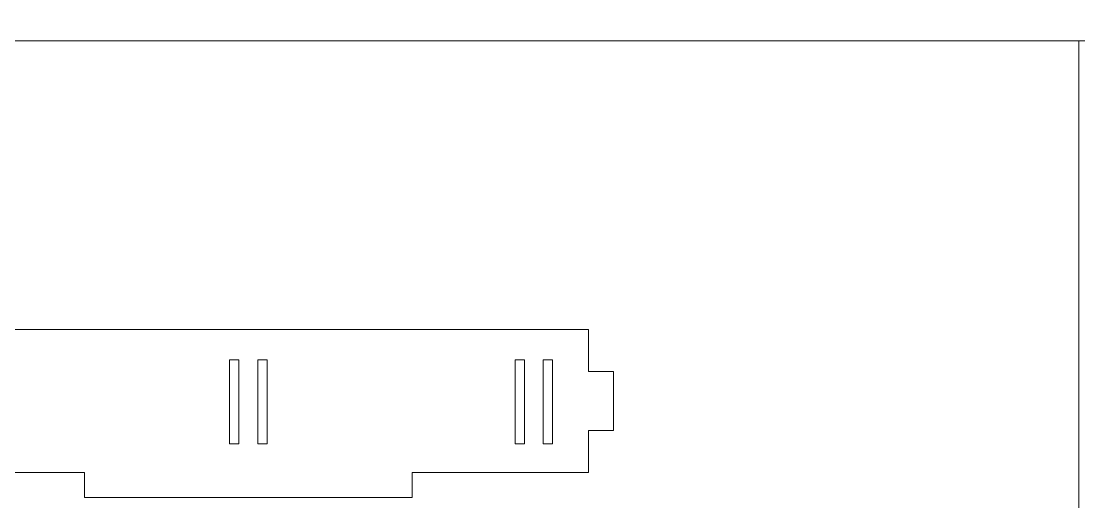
# Model space of a CAD drawing. Header units: millimetres. Extents: x -989 to 989, y -553 to 553.
# Drawn here: x -916.9 to -790.9, y 359.3 to 416.5 of the extents above; entities that cross this region are included whole.
import ezdxf

# ---------------------------------------------------------------- set-up
doc = ezdxf.new("R2010")
doc.units = ezdxf.units.MM
doc.header["$MEASUREMENT"] = 0
doc.layers.add('Camada 1', color=7, linetype='Continuous')

msp = doc.modelspace()

# ---------------------------------------------------------------- linework, layer by layer
at = {"layer": 'Camada 1', "color": 142, "lineweight": 20}
for points in [[(-988.6795, 414.1477), (988.6793, 414.1477), (988.6793, 553.0531), (-988.6795, 553.0531), (-988.6795, 414.1477)], [(-988.6795, 150.4111), (-790.9437, 150.4111), (-790.9437, 414.1477), (-988.6795, 414.1477), (-988.6795, 150.4111)]]:
    msp.add_lwpolyline(points, close=True, dxfattribs=at)
at = {"layer": 'Camada 1', "lineweight": 9}
for points, knots in [([(-933.3486, 379.7797), (-903.2571, 379.7797), (-879.4401, 379.7797), (-849.3486, 379.7797), (-849.3486, 379.7797), (-849.3486, 379.7797), (-849.3486, 374.7797), (-849.3486, 374.7797), (-849.3486, 374.7797), (-849.3486, 374.7797), (-846.3486, 374.7797), (-846.3486, 374.7797), (-846.3486, 374.7797), (-846.3486, 374.7797), (-846.3486, 367.7797), (-846.3486, 367.7797), (-846.3486, 367.7797), (-846.3486, 367.7797), (-849.3486, 367.7797), (-849.3486, 367.7797), (-849.3486, 367.7797), (-849.3486, 367.7797), (-849.3486, 362.7797), (-849.3486, 362.7797), (-849.3486, 362.7797), (-849.3486, 362.7797), (-858.8486, 362.7797), (-858.8486, 362.7797), (-858.8486, 362.7797), (-858.8486, 362.7797), (-858.8486, 362.7797), (-858.8486, 362.7797), (-858.8486, 362.7797), (-858.8486, 362.7797), (-870.3254, 362.7797), (-870.3254, 362.7797), (-870.3254, 362.7797), (-870.3254, 362.7797), (-870.3254, 359.7797), (-870.3254, 359.7797), (-870.3254, 359.7797), (-882.5681, 359.7797), (-897.1055, 359.7797), (-909.3482, 359.7797), (-909.3482, 359.7797), (-909.3482, 359.7797), (-909.3482, 362.7797), (-909.3482, 362.7797), (-909.3482, 362.7797), (-909.3482, 362.7797), (-920.8486, 362.7797), (-920.8486, 362.7797), (-920.8486, 362.7797), (-920.8486, 362.7797), (-920.8486, 362.7797), (-920.8486, 362.7797), (-920.8486, 362.7797), (-920.8486, 362.7797), (-933.3486, 362.7797), (-933.3486, 362.7797), (-933.3486, 362.7797), (-933.3486, 362.7797), (-933.3486, 367.7797), (-933.3486, 367.7797), (-933.3486, 367.7797), (-933.3486, 367.7797), (-930.3486, 367.7797), (-930.3486, 367.7797), (-930.3486, 367.7797), (-930.3486, 367.7797), (-930.3486, 374.7797), (-930.3486, 374.7797), (-930.3486, 374.7797), (-930.3486, 374.7797), (-933.3486, 374.7797), (-933.3486, 374.7797), (-933.3486, 374.7797), (-933.3486, 374.7797), (-933.3486, 379.7797), (-933.3486, 379.7797)], [0, 0, 0, 0, 0.04761905, 0.04761905, 0.04761905, 0.04761905, 0.0952381, 0.0952381, 0.0952381, 0.0952381, 0.14285714, 0.14285714, 0.14285714, 0.14285714, 0.19047619, 0.19047619, 0.19047619, 0.19047619, 0.23809524, 0.23809524, 0.23809524, 0.23809524, 0.28571429, 0.28571429, 0.28571429, 0.28571429, 0.33333333, 0.33333333, 0.33333333, 0.33333333, 0.38095238, 0.38095238, 0.38095238, 0.38095238, 0.42857143, 0.42857143, 0.42857143, 0.42857143, 0.47619048, 0.47619048, 0.47619048, 0.47619048, 0.52380952, 0.52380952, 0.52380952, 0.52380952, 0.57142857, 0.57142857, 0.57142857, 0.57142857, 0.61904762, 0.61904762, 0.61904762, 0.61904762, 0.66666667, 0.66666667, 0.66666667, 0.66666667, 0.71428571, 0.71428571, 0.71428571, 0.71428571, 0.76190476, 0.76190476, 0.76190476, 0.76190476, 0.80952381, 0.80952381, 0.80952381, 0.80952381, 0.85714286, 0.85714286, 0.85714286, 0.85714286, 0.9047619, 0.9047619, 0.9047619, 0.9047619, 1, 1, 1, 1]), ([(-892.075, 376.168), (-892.075, 376.168), (-890.9618, 376.168), (-890.9618, 376.168), (-890.9618, 376.168), (-890.9618, 376.168), (-890.9618, 366.168), (-890.9618, 366.168), (-890.9618, 366.168), (-890.9618, 366.168), (-892.075, 366.168), (-892.075, 366.168), (-892.075, 366.168), (-892.075, 366.168), (-892.075, 376.168), (-892.075, 376.168)], [0, 0, 0, 0, 0.2, 0.2, 0.2, 0.2, 0.4, 0.4, 0.4, 0.4, 0.6, 0.6, 0.6, 0.6, 1, 1, 1, 1]), ([(-888.7354, 376.168), (-888.7354, 376.168), (-887.6222, 376.168), (-887.6222, 376.168), (-887.6222, 376.168), (-887.6222, 376.168), (-887.6222, 366.168), (-887.6222, 366.168), (-887.6222, 366.168), (-887.6222, 366.168), (-888.7354, 366.168), (-888.7354, 366.168), (-888.7354, 366.168), (-888.7354, 366.168), (-888.7354, 376.168), (-888.7354, 376.168)], [0, 0, 0, 0, 0.2, 0.2, 0.2, 0.2, 0.4, 0.4, 0.4, 0.4, 0.6, 0.6, 0.6, 0.6, 1, 1, 1, 1]), ([(-858.0672, 376.168), (-858.0672, 376.168), (-856.954, 376.168), (-856.954, 376.168), (-856.954, 376.168), (-856.954, 376.168), (-856.954, 366.168), (-856.954, 366.168), (-856.954, 366.168), (-856.954, 366.168), (-858.0672, 366.168), (-858.0672, 366.168), (-858.0672, 366.168), (-858.0672, 366.168), (-858.0672, 376.168), (-858.0672, 376.168)], [0, 0, 0, 0, 0.2, 0.2, 0.2, 0.2, 0.4, 0.4, 0.4, 0.4, 0.6, 0.6, 0.6, 0.6, 1, 1, 1, 1]), ([(-854.7276, 376.168), (-854.7276, 376.168), (-853.6144, 376.168), (-853.6144, 376.168), (-853.6144, 376.168), (-853.6144, 376.168), (-853.6144, 366.168), (-853.6144, 366.168), (-853.6144, 366.168), (-853.6144, 366.168), (-854.7276, 366.168), (-854.7276, 366.168), (-854.7276, 366.168), (-854.7276, 366.168), (-854.7276, 376.168), (-854.7276, 376.168)], [0, 0, 0, 0, 0.2, 0.2, 0.2, 0.2, 0.4, 0.4, 0.4, 0.4, 0.6, 0.6, 0.6, 0.6, 1, 1, 1, 1])]:
    msp.add_open_spline(points, degree=3, knots=knots, dxfattribs=at)

doc.saveas('drawing.dxf')
